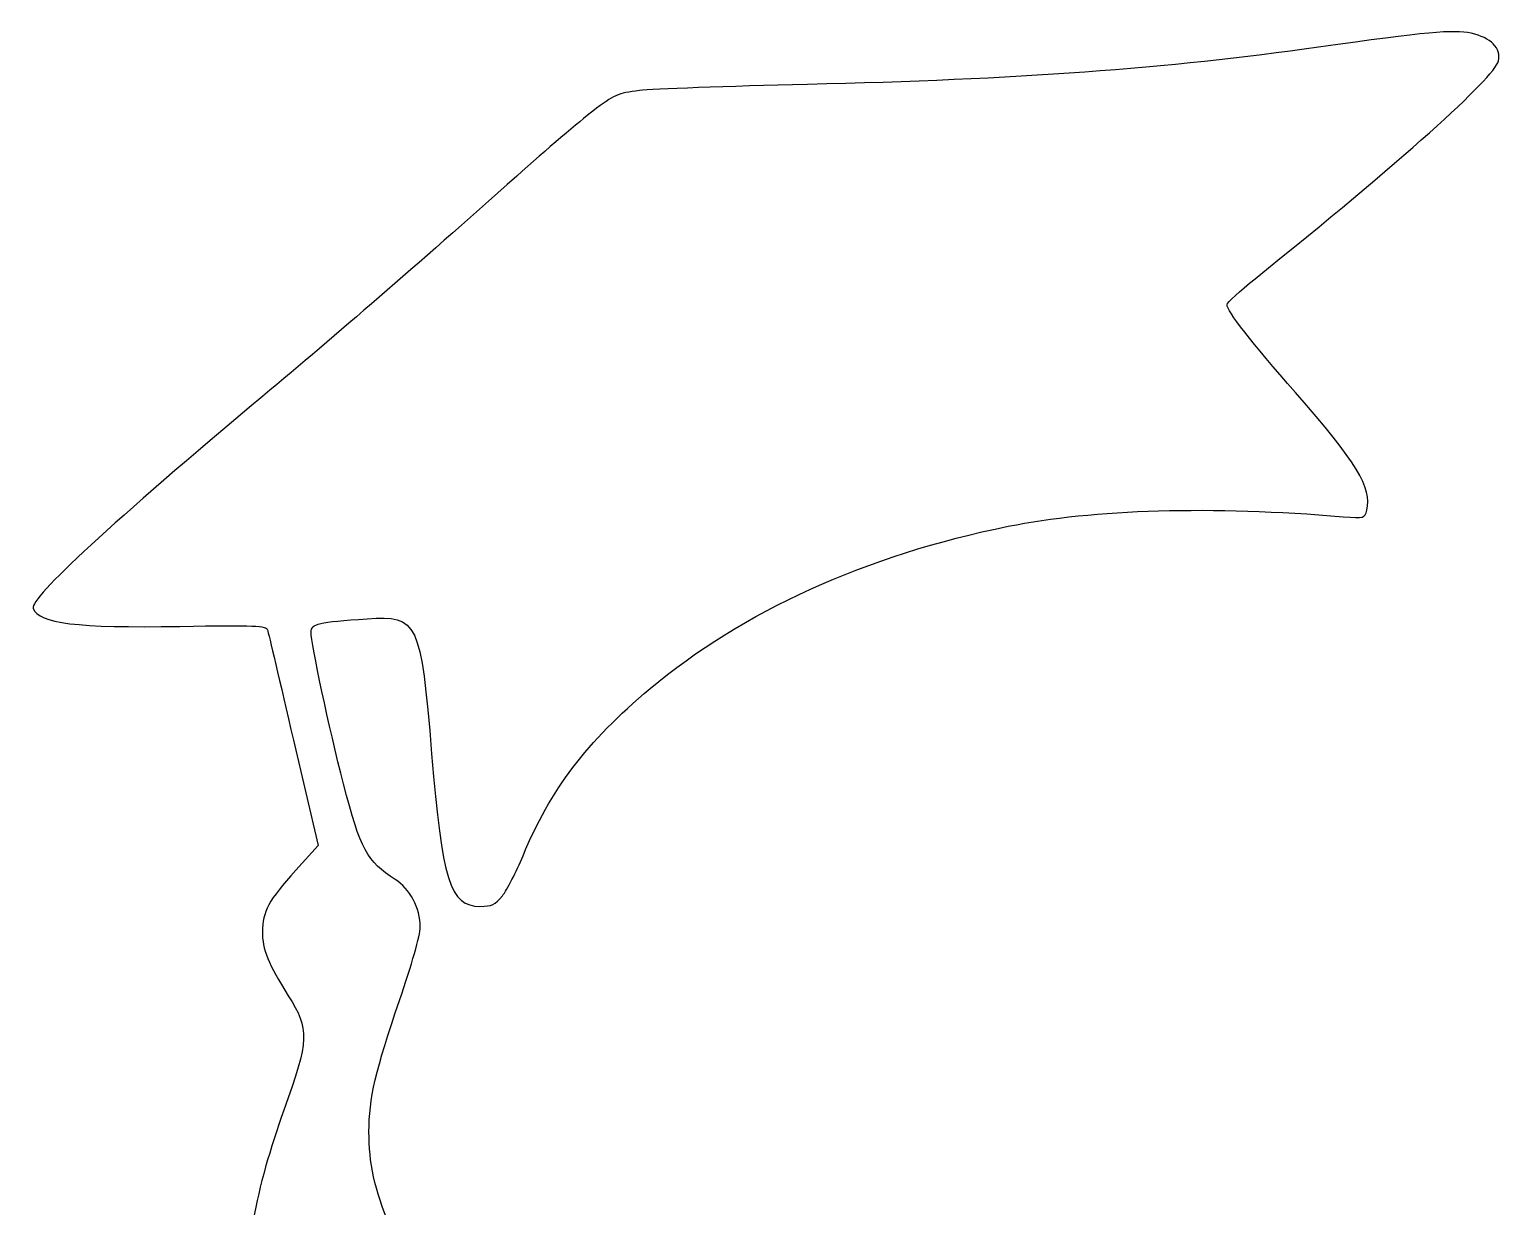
# Model space of a CAD drawing. Header units: centimetres. Extents: x -19.8 to 18.3, y -15 to 15.3.
# Drawn here: x 6.14 to 18.26, y -5.34 to 4.36 of the extents above; entities that cross this region are included whole.
import ezdxf

# ---------------------------------------------------------------- set-up
doc = ezdxf.new("R2010")
doc.units = ezdxf.units.CM
doc.header["$MEASUREMENT"] = 0
doc.layers.add('Layer 1', color=7, linetype='Continuous')

msp = doc.modelspace()

# ---------------------------------------------------------------- linework, layer by layer
at = {"layer": 'Layer 1'}
msp.add_open_spline([(9.14665, -8.65394), (9.01902, -8.5882), (8.54797, -7.93883), (8.36675, -7.57881), (8.36675, -7.57881), (8.19819, -7.24392), (7.98807, -6.53916), (7.93226, -6.12151), (7.93226, -6.12151), (7.8883, -5.79247), (8.00538, -5.1797), (8.23322, -4.54643), (8.23322, -4.54643), (8.44297, -3.96345), (8.44614, -3.88311), (8.27046, -3.60336), (8.27046, -3.60336), (8.10611, -3.34166), (8.05584, -3.21766), (8.05693, -3.07674), (8.05693, -3.07674), (8.05823, -2.90977), (8.10845, -2.81666), (8.33095, -2.56875), (8.33095, -2.56875), (8.33095, -2.56875), (8.51491, -2.36378), (8.51491, -2.36378), (8.51491, -2.36378), (8.51491, -2.36378), (8.31312, -1.49719), (8.31312, -1.49719), (8.31312, -1.49719), (8.20214, -1.02057), (8.10582, -0.61187), (8.09908, -0.58897), (8.09908, -0.58897), (8.08821, -0.55205), (8.00647, -0.5487), (7.37685, -0.55933), (7.37685, -0.55933), (6.52698, -0.57368), (6.21758, -0.53548), (6.16954, -0.41029), (6.16954, -0.41029), (6.13867, -0.32984), (6.84084, 0.31905), (8.06085, 1.33752), (8.06085, 1.33752), (8.67602, 1.85106), (9.3052, 2.39706), (10.15117, 3.15146), (10.15117, 3.15146), (10.39128, 3.36558), (10.67328, 3.60637), (10.77784, 3.68655), (10.77784, 3.68655), (10.95342, 3.82119), (10.98273, 3.83411), (11.16149, 3.85559), (11.16149, 3.85559), (11.26794, 3.86838), (11.89081, 3.89109), (12.54566, 3.90604), (12.54566, 3.90604), (14.26021, 3.9452), (15.51839, 4.03687), (16.75254, 4.21255), (16.75254, 4.21255), (17.64724, 4.33991), (17.86164, 4.35953), (18.01029, 4.32765), (18.01029, 4.32765), (18.17189, 4.29299), (18.26103, 4.20293), (18.23532, 4.10029), (18.23532, 4.10029), (18.19974, 3.95821), (17.42236, 3.26188), (16.23173, 2.30561), (16.23173, 2.30561), (16.10536, 2.20411), (16.00118, 2.10749), (16.00022, 2.0909), (16.00022, 2.0909), (15.99741, 2.0422), (16.20349, 1.77792), (16.5647, 1.367), (16.5647, 1.367), (17.06612, 0.79657), (17.19686, 0.58087), (17.15127, 0.39924), (17.15127, 0.39924), (17.13392, 0.33009), (17.13121, 0.32933), (16.95634, 0.34418), (16.95634, 0.34418), (15.88088, 0.43553), (14.90015, 0.40765), (14.19932, 0.26579), (14.19932, 0.26579), (13.03347, 0.02981), (12.00575, -0.43636), (11.24922, -1.07237), (11.24922, -1.07237), (10.72746, -1.511), (10.42672, -1.90674), (10.20301, -2.44903), (10.20301, -2.44903), (10.14785, -2.58274), (10.07145, -2.73134), (10.03323, -2.77924), (10.03323, -2.77924), (9.97364, -2.85392), (9.9472, -2.86634), (9.84772, -2.86634), (9.84772, -2.86634), (9.60416, -2.86634), (9.53554, -2.64923), (9.45051, -1.60957), (9.45051, -1.60957), (9.3611, -0.51635), (9.33814, -0.46815), (8.92012, -0.49654), (8.92012, -0.49654), (8.51565, -0.524), (8.45787, -0.53776), (8.45787, -0.6066), (8.45787, -0.6066), (8.45787, -0.69967), (8.60743, -1.40003), (8.72465, -1.85587), (8.72465, -1.85587), (8.86348, -2.39575), (8.91864, -2.49805), (9.14955, -2.64382), (9.14955, -2.64382), (9.2731, -2.72181), (9.35616, -2.88011), (9.35656, -3.03832), (9.35656, -3.03832), (9.35682, -3.10013), (9.28578, -3.3509), (9.18604, -3.64118), (9.18604, -3.64118), (8.9897, -4.21257), (8.93394, -4.45269), (8.93459, -4.72392), (8.93459, -4.72392), (8.93581, -5.23389), (9.09676, -5.60047), (9.84542, -6.79829), (9.84542, -6.79829), (10.04271, -7.11395), (10.20413, -7.39516), (10.20413, -7.42319), (10.20413, -7.42319), (10.20413, -7.45123), (10.17029, -7.50599), (10.12894, -7.54489), (10.12894, -7.54489), (10.08759, -7.58379), (9.99048, -7.67479), (9.91314, -7.74712), (9.91314, -7.74712), (9.7404, -7.90869), (9.65811, -8.08095), (9.61792, -8.36517), (9.61792, -8.36517), (9.59922, -8.49741), (9.57117, -8.59475), (9.54523, -8.61745), (9.54523, -8.61745), (9.4834, -8.67153), (9.22649, -8.69507), (9.14668, -8.65397), (9.14668, -8.65397), (9.14668, -8.65397), (9.14665, -8.65394), (9.14665, -8.65394)], degree=3, knots=[0, 0, 0, 0, 0.02173913, 0.02173913, 0.02173913, 0.02173913, 0.04347826, 0.04347826, 0.04347826, 0.04347826, 0.06521739, 0.06521739, 0.06521739, 0.06521739, 0.08695652, 0.08695652, 0.08695652, 0.08695652, 0.10869565, 0.10869565, 0.10869565, 0.10869565, 0.13043478, 0.13043478, 0.13043478, 0.13043478, 0.15217391, 0.15217391, 0.15217391, 0.15217391, 0.17391304, 0.17391304, 0.17391304, 0.17391304, 0.19565217, 0.19565217, 0.19565217, 0.19565217, 0.2173913, 0.2173913, 0.2173913, 0.2173913, 0.23913043, 0.23913043, 0.23913043, 0.23913043, 0.26086957, 0.26086957, 0.26086957, 0.26086957, 0.2826087, 0.2826087, 0.2826087, 0.2826087, 0.30434783, 0.30434783, 0.30434783, 0.30434783, 0.32608696, 0.32608696, 0.32608696, 0.32608696, 0.34782609, 0.34782609, 0.34782609, 0.34782609, 0.36956522, 0.36956522, 0.36956522, 0.36956522, 0.39130435, 0.39130435, 0.39130435, 0.39130435, 0.41304348, 0.41304348, 0.41304348, 0.41304348, 0.43478261, 0.43478261, 0.43478261, 0.43478261, 0.45652174, 0.45652174, 0.45652174, 0.45652174, 0.47826087, 0.47826087, 0.47826087, 0.47826087, 0.5, 0.5, 0.5, 0.5, 0.52173913, 0.52173913, 0.52173913, 0.52173913, 0.54347826, 0.54347826, 0.54347826, 0.54347826, 0.56521739, 0.56521739, 0.56521739, 0.56521739, 0.58695652, 0.58695652, 0.58695652, 0.58695652, 0.60869565, 0.60869565, 0.60869565, 0.60869565, 0.63043478, 0.63043478, 0.63043478, 0.63043478, 0.65217391, 0.65217391, 0.65217391, 0.65217391, 0.67391304, 0.67391304, 0.67391304, 0.67391304, 0.69565217, 0.69565217, 0.69565217, 0.69565217, 0.7173913, 0.7173913, 0.7173913, 0.7173913, 0.73913043, 0.73913043, 0.73913043, 0.73913043, 0.76086957, 0.76086957, 0.76086957, 0.76086957, 0.7826087, 0.7826087, 0.7826087, 0.7826087, 0.80434783, 0.80434783, 0.80434783, 0.80434783, 0.82608696, 0.82608696, 0.82608696, 0.82608696, 0.84782609, 0.84782609, 0.84782609, 0.84782609, 0.86956522, 0.86956522, 0.86956522, 0.86956522, 0.89130435, 0.89130435, 0.89130435, 0.89130435, 0.91304348, 0.91304348, 0.91304348, 0.91304348, 0.93478261, 0.93478261, 0.93478261, 0.93478261, 0.95652174, 0.95652174, 0.95652174, 0.95652174, 1, 1, 1, 1], dxfattribs=at)

doc.saveas('drawing.dxf')
